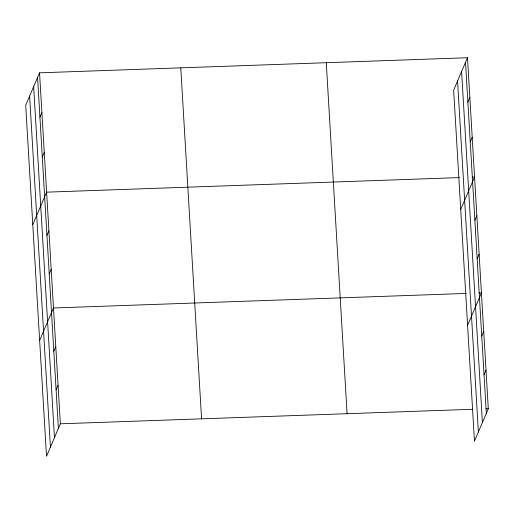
<?xml version="1.0" encoding="UTF-8"?>
<svg xmlns="http://www.w3.org/2000/svg" width="514" height="514" viewBox="0 0 514 514"><rect width="100%" height="100%" fill="white"/><g stroke="black" fill="none" stroke-linecap="round" stroke-linejoin="round"><path stroke-width="0.77" d="M39.546 72.821L25.7 105.28L46.511 456.271L60.356 423.812L39.546 72.821L467.489 57.729L488.3 408.72L474.454 441.179L453.644 90.188L467.489 57.729M39.931 117.224L41.904 112.598M42.289 157.001L44.262 152.375M32.774 224.618L46.62 192.159L459.407 177.6M46.935 235.393L48.907 230.767M49.228 274.001L51.201 269.375M39.642 340.441L53.488 307.989L466.275 293.43M53.803 351.223L55.775 346.597M56.097 389.83L58.069 385.204M467.875 102.132L469.847 97.506M470.233 141.909L472.205 137.289M460.717 209.526L474.563 177.067L472.173 177.15M474.878 220.3L476.851 215.674M477.172 258.908L479.144 254.282M467.586 325.356L481.432 292.896L479.042 292.98M481.746 336.13L483.719 331.504M484.04 374.738L486.013 370.112M60.356 423.812L472.34 409.285M485.903 408.803L488.3 408.72M465.517 62.355L486.328 413.346M461.598 71.536L482.408 422.534M457.563 81L478.373 431.998M326.268 62.708L347.079 413.699M180.767 67.842L201.578 418.833M37.573 77.447L58.384 428.438M33.654 86.628L54.465 437.626M29.619 96.092L50.43 447.09"/></g></svg>
